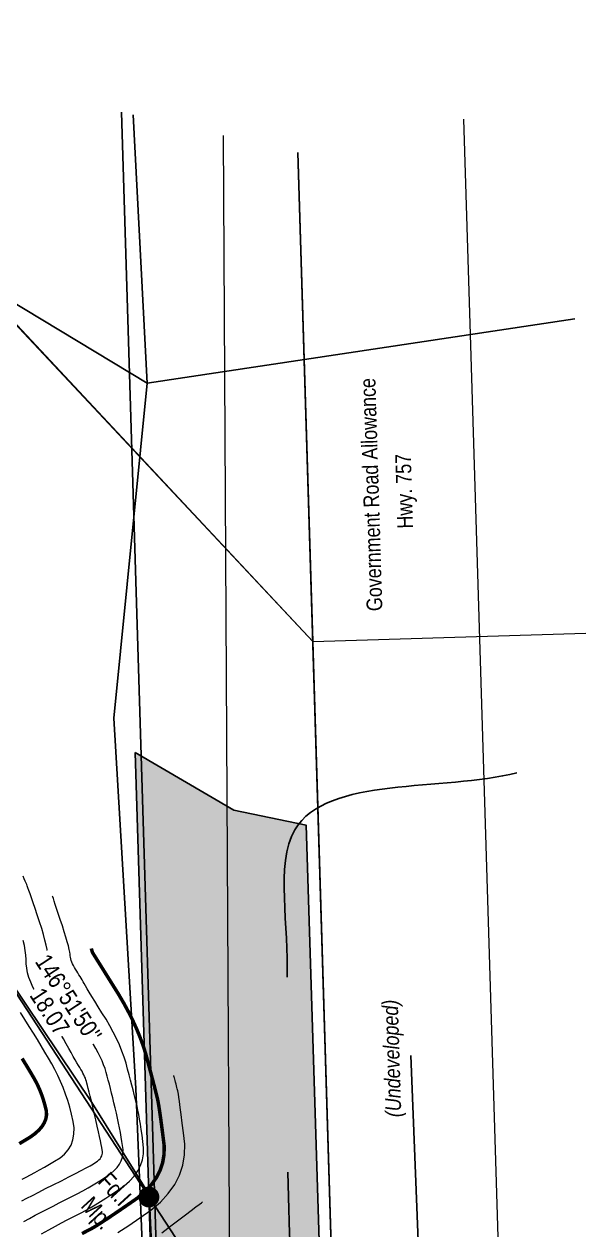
# Model space of a CAD drawing. Extents: x 637295 to 638874, y 5971243 to 5973352.
# Drawn here: x 638082.7 to 638115.1, y 5971375.3 to 5971444.6 of the extents above; entities that cross this region are included whole.
import ezdxf
from ezdxf.enums import TextEntityAlignment as Align

# ---------------------------------------------------------------- set-up
doc = ezdxf.new("R2010")
doc.units = 0
doc.header["$LTSCALE"] = 5
for name, color, linetype in [('AS-FENCE-DASH', 48, 'foc-FENCE-DASH'), ('AS-POWER-OH-ATCO PIPELINES', 241, 'foc-OHPOWER'), ('AS-ROADS', 254, 'Continuous'), ('L-BD', 7, 'Continuous'), ('L-MON', 1, 'Continuous'), ('L-ROAD-T', 7, 'Continuous'), ('L-SEC', 7, 'Continuous'), ('L-TITLEDB', 4, 'Continuous'), ('L-TITLEDB-T', 4, 'Continuous'), ('P-TEMP-ATCO PIPELINES', 104, 'Continuous'), ('P-TEMP-ATCO PIPELINES-H', 71, 'Continuous'), ('T-WATER', 160, 'Continuous')]:
    doc.layers.add(name, color=color, linetype=linetype)
for name, color, linetype, lineweight, true_color in [('AS-TELUS-ATCO PIPELINES', 7, 'foc-TEL', 9, 0xff9c38), ('C-TOPO-MAJR', 7, 'Continuous', 15, 0xd3aa5f), ('C-TOPO-MINR', 7, 'Continuous', 13, 0xe9d5af)]:
    doc.layers.add(name, color=color, linetype=linetype, lineweight=lineweight, true_color=true_color)
doc.layers.add('T-TEXT', color=48, linetype='Continuous', lineweight=18)
doc.styles.add('1.0', font='ARIALN.TTF', dxfattribs={"height": 1})
doc.styles.add('80L', font='ARIALN.TTF', dxfattribs={"height": 10})
doc.styles.add('80LS', font='ARIALNI.TTF', dxfattribs={"height": 10})
doc.styles.add('foc-LtypeFont', font='ARIALN.TTF', dxfattribs={"height": 7.35})
doc.linetypes.add('foc-FENCE-DASH', pattern='A,0.5,-0.5,1,-0.5,1,-0.5,1,-0.5,1,-0.5,["X",foc-LtypeFont,S=0.2,R=0,X=-0.625,Y=-0.75],-0.5', length=7.5)
doc.linetypes.add('foc-OHPOWER', pattern='A,10,-1,["O/P",foc-LtypeFont,S=0.2,R=0,X=-0.5,Y=-0.75],-3.25', length=14.25)
doc.linetypes.add('foc-TEL', pattern='A,2,-1,["T",foc-LtypeFont,S=0.2,R=0,X=-0.425,Y=-0.75],-1.24,8', length=12.24)
doc.dimstyles.new('Compass 500', dxfattribs={"dimscale": 0.5, "dimtxt": 0.9, "dimasz": 2, "dimexe": 0.2, "dimexo": 0.0625, "dimgap": 0.5, "dimtad": 0, "dimtih": 1, "dimtoh": 1, "dimzin": 0, "dimdsep": 46, "dimtxsty": '1.0', "dimcen": 0.1, "dimse1": 1, "dimse2": 1, "dimclrd": 256, "dimclrt": 256, "dimaunit": 1, "dimadec": 4, "dimazin": 0, "dimtfac": 0.06, "dimtofl": 0, "dimtmove": 0, "dimatfit": 0, "dimfxl": 0.2, "dimtolj": 1, "dimtzin": 0, "dimlwd": -1, "dimarcsym": 0})

# ---------------------------------------------------------------- blocks, each defined once
blk = doc.blocks.new('fdia')
at = {"color": 255, "const_width": 1}
blk.add_lwpolyline([(-0.5, 0, 1), (0.5, 0, 1)], format="xyb", close=True, dxfattribs=at)
blk = doc.blocks.new('Fdiaa')
blk.add_blockref('fdia', (0, 0))
blk = doc.blocks.new('fdib')
at = {"color": 1, "const_width": 1.6}
blk.add_lwpolyline([(-0.4, 0, 1), (0.4, 0, 1)], format="xyb", close=True, dxfattribs=at)
at = {"color": 1}
blk.add_circle((0, 0), 0.8, dxfattribs=at)
blk = doc.blocks.new('Fdibb')
blk.add_blockref('fdib', (0, 0))
blk = doc.blocks.new('fdicc')
for name in ['Fdibb', 'Fdiaa']:
    blk.add_blockref(name, (0, 0))
blk = doc.blocks.new('FDI')
blk.add_blockref('fdicc', (0, 0))

msp = doc.modelspace()

# ---------------------------------------------------------------- hatches: boundary and pattern name
at = {"layer": 'P-TEMP-ATCO PIPELINES-H'}
h = msp.add_hatch(color=256, dxfattribs=at)
h.dxf.hatch_style = 1
h.paths.add_polyline_path([(638089.116, 5971402.725), (638094.796, 5971399.421), (638098.963, 5971398.552), (638101.501, 5971317.052), (638091.719, 5971319.116)])

# ---------------------------------------------------------------- linework, layer by layer
at = {"layer": 'AS-FENCE-DASH', "flags": 128}
msp.add_lwpolyline([(638090.436, 5971357.253), (638090.168, 5971372.053), (638089.918, 5971377.323), (638086.631, 5971382.611), (638079.918, 5971392.575), (638066.515, 5971406.876)], dxfattribs=at)
at = {"layer": 'AS-POWER-OH-ATCO PIPELINES', "flags": 128}
for points in [[(638061.533, 5971441.007), (638089.809, 5971423.951), (638114.423, 5971427.656)], [(638089.809, 5971423.951), (638089.002, 5971439.378)], [(638092.233, 5971308.797), (638089.161, 5971383.409), (638087.9, 5971404.695), (638089.809, 5971423.951)]]:
    msp.add_lwpolyline(points, dxfattribs=at)
at = {"layer": 'AS-ROADS', "flags": 128}
msp.add_lwpolyline([(638104.98, 5971385.304), (638106.047, 5971358.191), (638107.536, 5971309.263)], dxfattribs=at)
at = {"layer": 'AS-TELUS-ATCO PIPELINES', "flags": 128}
for points in [[(638066.135, 5971444.598), (638099.338, 5971409.114), (638115.051, 5971409.594)], [(638111.223, 5971334.887), (638108.419, 5971426.757), (638108.025, 5971439.14)], [(638094.808, 5971308.875), (638094.683, 5971314.468), (638094.802, 5971331.175), (638094.197, 5971438.192)]]:
    msp.add_lwpolyline(points, dxfattribs=at)
at = {"layer": 'C-TOPO-MAJR', "const_width": 0.2, "flags": 128}
for points in [[(638086.062, 5971375.076), (638086.292, 5971375.198), (638086.466, 5971375.289), (638086.584, 5971375.348), (638086.75, 5971375.443), (638086.964, 5971375.575), (638087.226, 5971375.742), (638087.535, 5971375.946), (638087.893, 5971376.186), (638088.299, 5971376.462), (638088.753, 5971376.774), (638089.254, 5971377.122), (638089.685, 5971377.49), (638090.046, 5971377.877), (638090.336, 5971378.285), (638090.555, 5971378.713), (638090.704, 5971379.16), (638090.782, 5971379.627), (638090.79, 5971380.114), (638090.727, 5971380.621), (638090.669, 5971381.079), (638090.615, 5971381.488), (638090.566, 5971381.848), (638090.521, 5971382.159), (638090.48, 5971382.42), (638090.444, 5971382.633), (638090.412, 5971382.796), (638090.385, 5971382.911), (638090.345, 5971383.069), (638090.294, 5971383.27), (638090.231, 5971383.516), (638090.155, 5971383.805), (638090.067, 5971384.137), (638089.968, 5971384.514), (638089.856, 5971384.933), (638089.732, 5971385.397), (638089.583, 5971385.867), (638089.409, 5971386.345), (638089.21, 5971386.829), (638088.986, 5971387.32), (638088.737, 5971387.818), (638088.463, 5971388.324), (638088.164, 5971388.836), (638087.839, 5971389.354), (638087.555, 5971389.809), (638087.311, 5971390.2), (638087.107, 5971390.526), (638086.943, 5971390.788), (638086.82, 5971390.986), (638086.736, 5971391.12), (638086.693, 5971391.19), (638086.69, 5971391.195), (638086.687, 5971391.201), (638086.684, 5971391.206), (638086.681, 5971391.212), (638086.677, 5971391.218), (638086.674, 5971391.223), (638086.67, 5971391.229), (638086.667, 5971391.235), (638086.663, 5971391.241), (638086.66, 5971391.246), (638086.657, 5971391.252), (638086.654, 5971391.257), (638086.652, 5971391.263), (638086.651, 5971391.268), (638086.65, 5971391.273), (638086.649, 5971391.278), (638086.649, 5971391.282), (638086.648, 5971391.289), (638086.646, 5971391.298), (638086.644, 5971391.308), (638086.64, 5971391.321), (638086.636, 5971391.336), (638086.631, 5971391.353), (638086.625, 5971391.372), (638086.618, 5971391.393), (638086.612, 5971391.411), (638086.607, 5971391.427), (638086.602, 5971391.44), (638086.599, 5971391.45), (638086.596, 5971391.458), (638086.594, 5971391.463), (638086.594, 5971391.466), (638086.594, 5971391.466)], [(638082.454, 5971380.246), (638082.755, 5971380.423), (638083.077, 5971380.618), (638083.352, 5971380.818), (638083.58, 5971381.023), (638083.761, 5971381.232), (638083.894, 5971381.446), (638083.981, 5971381.665), (638084.02, 5971381.888), (638084.012, 5971382.117), (638083.957, 5971382.35), (638083.896, 5971382.577), (638083.829, 5971382.798), (638083.757, 5971383.013), (638083.678, 5971383.222), (638083.593, 5971383.425), (638083.503, 5971383.622), (638083.406, 5971383.813), (638083.304, 5971383.998), (638083.174, 5971384.223), (638083.016, 5971384.489), (638082.83, 5971384.795), (638082.617, 5971385.142)]]:
    msp.add_lwpolyline(points, dxfattribs=at)
at = {"layer": 'C-TOPO-MINR', "flags": 128}
for points in [[(638082.713, 5971375.77), (638083.042, 5971375.948), (638083.374, 5971376.127), (638083.71, 5971376.305), (638084.05, 5971376.483), (638084.394, 5971376.661), (638084.741, 5971376.839), (638085.091, 5971377.016), (638085.446, 5971377.194), (638085.784, 5971377.369), (638086.108, 5971377.542), (638086.415, 5971377.713), (638086.707, 5971377.882), (638086.984, 5971378.048), (638087.245, 5971378.212), (638087.49, 5971378.374), (638087.72, 5971378.533), (638087.917, 5971378.702), (638088.083, 5971378.88), (638088.215, 5971379.066), (638088.316, 5971379.262), (638088.384, 5971379.467), (638088.42, 5971379.681), (638088.424, 5971379.905), (638088.395, 5971380.137), (638088.361, 5971380.378), (638088.321, 5971380.628), (638088.276, 5971380.886), (638088.226, 5971381.153), (638088.17, 5971381.429), (638088.109, 5971381.714), (638088.042, 5971382.007), (638087.97, 5971382.309), (638087.9, 5971382.601), (638087.831, 5971382.881), (638087.765, 5971383.152), (638087.7, 5971383.411), (638087.636, 5971383.66), (638087.575, 5971383.898), (638087.515, 5971384.126), (638087.457, 5971384.342), (638087.388, 5971384.563), (638087.306, 5971384.786), (638087.213, 5971385.012), (638087.108, 5971385.242), (638086.992, 5971385.475), (638086.863, 5971385.712), (638086.723, 5971385.951), (638086.572, 5971386.194), (638086.425, 5971386.431), (638086.285, 5971386.661), (638086.15, 5971386.885), (638086.021, 5971387.103), (638085.897, 5971387.314), (638085.779, 5971387.52), (638085.667, 5971387.719), (638085.56, 5971387.912), (638085.45, 5971388.106), (638085.337, 5971388.303), (638085.221, 5971388.501), (638085.101, 5971388.701), (638084.979, 5971388.902), (638084.853, 5971389.105), (638084.724, 5971389.31), (638084.593, 5971389.517), (638084.477, 5971389.718), (638084.377, 5971389.915), (638084.293, 5971390.106), (638084.224, 5971390.291), (638084.172, 5971390.472), (638084.136, 5971390.647), (638084.116, 5971390.817), (638084.111, 5971390.982), (638084.09, 5971391.177), (638084.053, 5971391.402), (638084, 5971391.659), (638083.931, 5971391.945), (638083.845, 5971392.262), (638083.743, 5971392.61), (638083.624, 5971392.988), (638083.49, 5971393.396), (638083.368, 5971393.763), (638083.259, 5971394.086), (638083.164, 5971394.367), (638083.081, 5971394.606), (638083.011, 5971394.803), (638082.955, 5971394.957), (638082.911, 5971395.068), (638082.88, 5971395.137), (638082.841, 5971395.227), (638082.795, 5971395.336), (638082.74, 5971395.466), (638082.677, 5971395.617)], [(638083.739, 5971375.071), (638084.153, 5971375.296), (638084.538, 5971375.503), (638084.892, 5971375.692), (638085.217, 5971375.863), (638085.513, 5971376.017), (638085.779, 5971376.153), (638086.015, 5971376.271), (638086.267, 5971376.406), (638086.536, 5971376.559), (638086.82, 5971376.728), (638087.121, 5971376.914), (638087.439, 5971377.117), (638087.772, 5971377.337), (638088.121, 5971377.574), (638088.487, 5971377.828), (638088.801, 5971378.096), (638089.064, 5971378.379), (638089.276, 5971378.676), (638089.436, 5971378.987), (638089.544, 5971379.314), (638089.601, 5971379.654), (638089.607, 5971380.009), (638089.561, 5971380.379), (638089.515, 5971380.729), (638089.468, 5971381.058), (638089.421, 5971381.367), (638089.373, 5971381.656), (638089.325, 5971381.925), (638089.276, 5971382.173), (638089.227, 5971382.402), (638089.177, 5971382.61), (638089.123, 5971382.835), (638089.063, 5971383.076), (638088.998, 5971383.334), (638088.927, 5971383.608), (638088.852, 5971383.899), (638088.771, 5971384.206), (638088.686, 5971384.53), (638088.595, 5971384.87), (638088.485, 5971385.215), (638088.358, 5971385.565), (638088.212, 5971385.921), (638088.047, 5971386.281), (638087.864, 5971386.647), (638087.663, 5971387.018), (638087.443, 5971387.393), (638087.205, 5971387.774), (638086.99, 5971388.12), (638086.798, 5971388.43), (638086.629, 5971388.706), (638086.482, 5971388.946), (638086.358, 5971389.15), (638086.258, 5971389.32), (638086.18, 5971389.454), (638086.125, 5971389.554), (638086.068, 5971389.654), (638086.01, 5971389.755), (638085.951, 5971389.856), (638085.889, 5971389.959), (638085.826, 5971390.063), (638085.762, 5971390.167), (638085.696, 5971390.273), (638085.628, 5971390.379), (638085.568, 5971390.482), (638085.517, 5971390.583), (638085.474, 5971390.681), (638085.438, 5971390.777), (638085.412, 5971390.87), (638085.393, 5971390.96), (638085.382, 5971391.047), (638085.38, 5971391.132), (638085.363, 5971391.254), (638085.329, 5971391.412), (638085.281, 5971391.608), (638085.217, 5971391.84), (638085.138, 5971392.11), (638085.043, 5971392.416), (638084.933, 5971392.76), (638084.808, 5971393.14), (638084.698, 5971393.473), (638084.604, 5971393.758), (638084.526, 5971393.996), (638084.463, 5971394.186), (638084.416, 5971394.329), (638084.385, 5971394.424), (638084.369, 5971394.471), (638084.369, 5971394.471)], [(638082.595, 5971376.958), (638082.883, 5971377.107), (638083.208, 5971377.274), (638083.57, 5971377.459), (638083.969, 5971377.661), (638084.404, 5971377.88), (638084.876, 5971378.117), (638085.302, 5971378.332), (638085.679, 5971378.526), (638086.01, 5971378.699), (638086.293, 5971378.85), (638086.529, 5971378.979), (638086.718, 5971379.087), (638086.859, 5971379.174), (638086.953, 5971379.239), (638087.033, 5971379.308), (638087.101, 5971379.381), (638087.155, 5971379.457), (638087.196, 5971379.537), (638087.224, 5971379.621), (638087.239, 5971379.708), (638087.24, 5971379.8), (638087.229, 5971379.895), (638087.207, 5971380.027), (638087.174, 5971380.197), (638087.131, 5971380.405), (638087.078, 5971380.651), (638087.015, 5971380.934), (638086.941, 5971381.254), (638086.857, 5971381.613), (638086.763, 5971382.008), (638086.677, 5971382.367), (638086.6, 5971382.687), (638086.532, 5971382.969), (638086.472, 5971383.214), (638086.421, 5971383.421), (638086.378, 5971383.59), (638086.345, 5971383.722), (638086.32, 5971383.815), (638086.29, 5971383.91), (638086.255, 5971384.006), (638086.214, 5971384.104), (638086.169, 5971384.203), (638086.119, 5971384.304), (638086.064, 5971384.406), (638086.003, 5971384.509), (638085.938, 5971384.614), (638085.861, 5971384.741), (638085.772, 5971384.891), (638085.671, 5971385.064), (638085.559, 5971385.26), (638085.436, 5971385.478), (638085.3, 5971385.72), (638085.153, 5971385.983), (638084.995, 5971386.27), (638084.831, 5971386.559), (638084.663, 5971386.851), (638084.491, 5971387.145), (638084.313, 5971387.442), (638084.131, 5971387.741), (638083.945, 5971388.043), (638083.753, 5971388.348), (638083.558, 5971388.655), (638083.385, 5971388.954), (638083.237, 5971389.246), (638083.112, 5971389.53), (638083.01, 5971389.806), (638082.933, 5971390.074), (638082.879, 5971390.334), (638082.849, 5971390.587), (638082.842, 5971390.831), (638082.823, 5971391.087), (638082.79, 5971391.354), (638082.745, 5971391.632), (638082.686, 5971391.922)], [(638082.629, 5971378.198), (638082.858, 5971378.318), (638083.1, 5971378.447), (638083.353, 5971378.586), (638083.619, 5971378.735), (638083.897, 5971378.895), (638084.186, 5971379.065), (638084.488, 5971379.244), (638084.802, 5971379.434), (638085.064, 5971379.651), (638085.275, 5971379.896), (638085.435, 5971380.167), (638085.544, 5971380.467), (638085.601, 5971380.793), (638085.607, 5971381.147), (638085.562, 5971381.528), (638085.465, 5971381.937), (638085.359, 5971382.335), (638085.241, 5971382.722), (638085.114, 5971383.099), (638084.976, 5971383.465), (638084.828, 5971383.821), (638084.669, 5971384.166), (638084.5, 5971384.501), (638084.32, 5971384.825), (638084.131, 5971385.159), (638083.931, 5971385.504), (638083.722, 5971385.86), (638083.502, 5971386.226), (638083.272, 5971386.602), (638083.032, 5971386.988), (638082.782, 5971387.386), (638082.522, 5971387.793)], [(638088.116, 5971375.132), (638088.749, 5971375.546), (638089.384, 5971375.974), (638090.021, 5971376.416), (638090.569, 5971376.884), (638091.027, 5971377.376), (638091.396, 5971377.895), (638091.675, 5971378.438), (638091.864, 5971379.006), (638091.963, 5971379.6), (638091.973, 5971380.219), (638091.894, 5971380.864), (638091.823, 5971381.43), (638091.762, 5971381.918), (638091.71, 5971382.329), (638091.668, 5971382.661), (638091.635, 5971382.916), (638091.611, 5971383.092), (638091.597, 5971383.191), (638091.592, 5971383.211), (638091.584, 5971383.243), (638091.573, 5971383.286), (638091.559, 5971383.34), (638091.542, 5971383.405), (638091.522, 5971383.48), (638091.499, 5971383.567), (638091.473, 5971383.666), (638091.444, 5971383.775), (638091.418, 5971383.87), (638091.396, 5971383.952), (638091.378, 5971384.02), (638091.364, 5971384.075), (638091.353, 5971384.116), (638091.345, 5971384.143), (638091.342, 5971384.157), (638091.342, 5971384.157)], [(638090.653, 5971375.117), (638091.174, 5971375.514), (638091.629, 5971375.861), (638092.019, 5971376.159), (638092.344, 5971376.408), (638092.605, 5971376.606), (638092.8, 5971376.755), (638092.93, 5971376.854), (638092.995, 5971376.904), (638092.995, 5971376.904)]]:
    msp.add_lwpolyline(points, dxfattribs=at)
at = {"layer": 'L-SEC'}
msp.add_line((638098.473, 5971437.216), (638102.383, 5971309.106), dxfattribs=at)
at = {"layer": 'L-TITLEDB'}
msp.add_line((638088.34, 5971439.529), (638092.33, 5971308.8), dxfattribs=at)
at = {"layer": 'L-TITLEDB', "flags": 128}
for points in [[(638045.838, 5971428.763), (638080.036, 5971392.305), (638100.815, 5971360.475), (638099.337, 5971409.114), (638066.135, 5971444.598)], [(638098.479, 5971437.215), (638099.337, 5971409.114), (638066.075, 5971444.551)]]:
    msp.add_lwpolyline(points, dxfattribs=at)
at = {"layer": 'P-TEMP-ATCO PIPELINES', "flags": 128}
msp.add_lwpolyline([(638089.116, 5971402.725), (638094.796, 5971399.421), (638098.963, 5971398.552), (638101.501, 5971317.052), (638091.719, 5971319.116)], close=True, dxfattribs=at)

# ---------------------------------------------------------------- block references
at = {"layer": 'L-MON', "xscale": 0.4998649499999997, "yscale": 0.4998649499999997, "zscale": 0.4998649499999997}
msp.add_blockref('FDI', (638089.911, 5971377.178), dxfattribs=at)

# ---------------------------------------------------------------- texts
at = {"layer": 'L-MON', "insert": (638087.584, 5971378.782), "char_height": 0.99973, "attachment_point": 1, "rotation": 312.38774, "style": '80L'}
msp.add_mtext_dynamic_manual_height_columns('\\pi0.10615;Fd.I.\\P\\pi0.47781;Mp.', width=2.20381, gutter_width=9.997, heights=[0], dxfattribs=at)
at = {"layer": 'L-ROAD-T', "style": '80L'}
msp.add_text('Government Road Allowance', height=0.89976, rotation=91.74812, dxfattribs=at).set_placement((638102.691, 5971417.552), align=Align.MIDDLE_CENTER)
at = {"layer": 'L-TITLEDB-T', "insert": (638104.291, 5971412.944), "char_height": 0.89976, "attachment_point": 1, "rotation": 91.74812, "style": '80L'}
msp.add_mtext_dynamic_manual_height_columns('\\pi2.64506;Hwy. 757', width=9.4581, gutter_width=9.997, heights=[0], dxfattribs=at)
at = {"layer": 'T-TEXT', "style": '80LS'}
msp.add_text('(Undeveloped)', height=0.89976, rotation=91.74812, dxfattribs=at).set_placement((638103.881, 5971385.143), align=Align.MIDDLE_CENTER)

# ---------------------------------------------------------------- leaders
at = {"layer": 'T-WATER', "color": 6, "path_type": 1}
for points in [[(638097.856, 5971389.82), (638098.31, 5971398.292), (638111.083, 5971401.567)], [(638098.249, 5971367.297), (638097.897, 5971378.611)]]:
    msp.add_leader(points, dimstyle='Compass 500', dxfattribs=at)

# ---------------------------------------------------------------- next in the draw order: texts
at = {"layer": 'L-BD', "insert": (638085.712, 5971388.881), "char_height": 0.99973, "width": 5.62922, "attachment_point": 2, "rotation": 303.13671, "style": '80L', "bg_fill": 3, "box_fill_scale": 1.15, "bg_fill_color": 256, "bg_fill_true_color": 256, "bg_fill_transparency": 0}
msp.add_mtext("146°51'50''", dxfattribs=at)

# ---------------------------------------------------------------- next in the draw order: texts
at = {"layer": 'L-BD', "insert": (638084.631, 5971388.117), "char_height": 0.9997, "width": 2.82165, "attachment_point": 2, "rotation": 303.13671, "style": '80L', "bg_fill": 3, "box_fill_scale": 1.15, "bg_fill_color": 256, "bg_fill_true_color": 256, "bg_fill_transparency": 0}
msp.add_mtext('18.07', dxfattribs=at)

doc.saveas('drawing.dxf')
